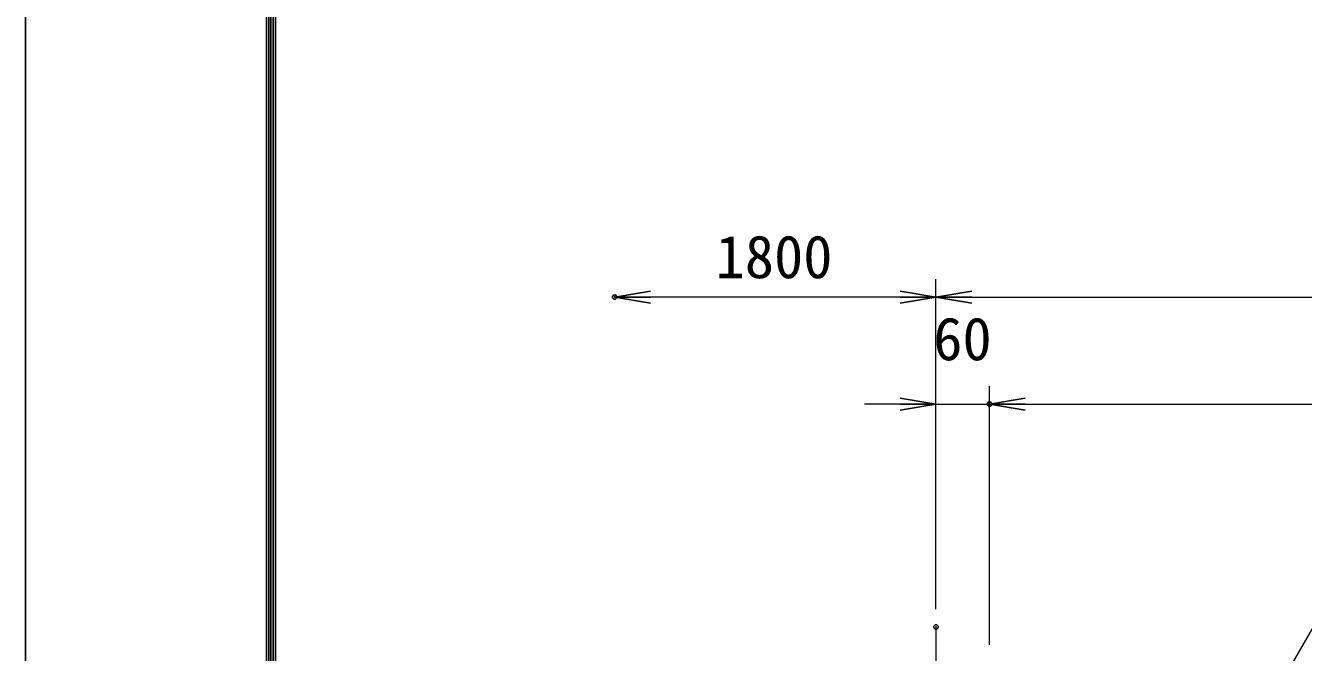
# Model space of a CAD drawing. Units: millimetres, scale not verified. Extents: x -4200 to 4200, y -2970 to 2970.
# Drawn here: x -4200 to -2768, y 492 to 1195 of the extents above; entities that cross this region are included whole.
import ezdxf
from ezdxf.enums import TextEntityAlignment as Align

# ---------------------------------------------------------------- set-up
doc = ezdxf.new("R2010")
doc.units = ezdxf.units.MM
doc.header["$LTSCALE"] = 10
doc.header["$PDMODE"] = 32
doc.header["$PDSIZE"] = 5
doc.linetypes.add('USER1', pattern=[50.8, 31.75, -6.35, 6.35, -6.35])
for name, color, linetype, lineweight in [('0-0_D-TTL', 2, 'Continuous', 25), ('0-2_D-BMK', 2, 'USER1', 13), ('0-4_D-STR-DIM', 7, 'Continuous', 13), ('0-5_0', 7, 'Continuous', 25), ('0-B_D-STR-TXT', 7, 'Continuous', 13)]:
    doc.layers.add(name, color=color, linetype=linetype, lineweight=lineweight)
doc.layers.add('0-6_Defpoints', color=8, linetype='Continuous')
doc.styles.add('ＭＳ ゴシック', font='')
doc.styles.get('ＭＳ ゴシック').set_extended_font_data('MS Gothic')

# ---------------------------------------------------------------- blocks, each defined once
blk = doc.blocks.new('_Open')
at = {"layer": '0-5_0'}
blk.add_line((-10, 1.667), (0, 0), dxfattribs=at)
blk.add_lwpolyline([(-10, -1.667), (0, 0), (-10, 0)], dxfattribs=at)
blk = doc.blocks.new('MLeader3')
at = {"layer": '0-B_D-STR-TXT'}
blk.add_line((-2662.47, 666.37), (-2138.62, 666.37), dxfattribs=at)
at = {"layer": '0-B_D-STR-TXT', "lineweight": 25}
blk.add_line((-2855.71, 335.64), (-2881.49, 304.33), dxfattribs=at)
at = {"layer": '0-B_D-STR-TXT'}
blk.add_lwpolyline([(-2861.49, 338.97), (-2672.47, 666.37), (-2662.47, 666.37)], dxfattribs=at)
at = {"layer": '0-B_D-STR-TXT', "lineweight": 25}
blk.add_lwpolyline([(-2867.26, 342.31), (-2881.49, 304.33), (-2861.49, 338.97)], dxfattribs=at)
at = {"layer": '0-B_D-STR-TXT', "style": 'ＭＳ ゴシック'}
blk.add_text('格子 □28x18x1.2', height=48.09, dxfattribs=at).set_placement((-2655.16, 667.16), align=Align.BOTTOM_LEFT)

msp = doc.modelspace()

# ---------------------------------------------------------------- linework, layer by layer
at = {"layer": '0-0_D-TTL'}
for points in [[(-4199.92, 2970.26), (4200.08, 2970.26), (4200.08, -2969.74), (-4199.92, -2969.74)], [(-3929.92, 2750.26), (3930.08, 2750.26), (3930.08, -2749.74), (-3929.92, -2749.74)], [(-3927.42, 2747.76), (3927.58, 2747.76), (3927.58, -2747.24), (-3927.42, -2747.24)], [(-3924.92, 2745.26), (3925.08, 2745.26), (3925.08, -2744.74), (-3924.92, -2744.74)], [(-3922.42, 2742.76), (3922.58, 2742.76), (3922.58, -2742.24), (-3922.42, -2742.24)], [(-3919.92, 2740.26), (3920.08, 2740.26), (3920.08, -2739.74), (-3919.92, -2739.74)]]:
    msp.add_lwpolyline(points, close=True, dxfattribs=at)
at = {"layer": '0-2_D-BMK'}
msp.add_line((-3179.77, 520.11), (-3179.77, -339.89), dxfattribs=at)
at = {"layer": '0-4_D-STR-DIM'}
for p, q in [((-3179.77, 540.11), (-3179.77, 910.11)), ((-3179.77, 540.11), (-3179.77, 910.11)), ((-3219.77, 890.11), (-3499.77, 890.11)), ((-3139.77, 890.11), (-1419.77, 890.11)), ((-3179.77, 540.11), (-3179.77, 790.11)), ((-3119.77, 500.11), (-3119.77, 790.11)), ((-3119.77, 500.11), (-3119.77, 790.11)), ((-3219.77, 770.11), (-3259.77, 770.11)), ((-3179.77, 770.11), (-3119.77, 770.11)), ((-3079.77, 770.11), (-3039.77, 770.11)), ((-3079.77, 770.11), (-1479.77, 770.11))]:
    msp.add_line(p, q, dxfattribs=at)
at = {"layer": '0-6_Defpoints'}
for p in [(-3539.77, 890.11), (-3119.77, 770.11), (-3179.77, 520.11)]:
    msp.add_point(p, dxfattribs=at)

# ---------------------------------------------------------------- block references
at = {"layer": '0-4_D-STR-DIM', "xscale": 4, "yscale": 4, "rotation": 180}
for p in [(-3539.77, 890.11), (-3179.77, 890.11), (-3119.77, 770.11), (-3119.77, 770.11)]:
    msp.add_blockref('_Open', p, dxfattribs=at)
at = {"layer": '0-4_D-STR-DIM', "xscale": 4, "yscale": 4}
for p in [(-3179.77, 890.11), (-3179.77, 770.11)]:
    msp.add_blockref('_Open', p, dxfattribs=at)
at = {"layer": '0-B_D-STR-TXT'}
msp.add_blockref('MLeader3', (0, 0), dxfattribs=at)

# ---------------------------------------------------------------- texts
at = {"layer": '0-4_D-STR-DIM', "style": 'ＭＳ ゴシック'}
for s, p in [('1800', (-3426.67, 896.86)), ('60', (-3182.77, 804.86))]:
    msp.add_text(s, height=48.09, dxfattribs=at).set_placement(p, align=Align.BOTTOM_LEFT)

doc.saveas('drawing.dxf')
